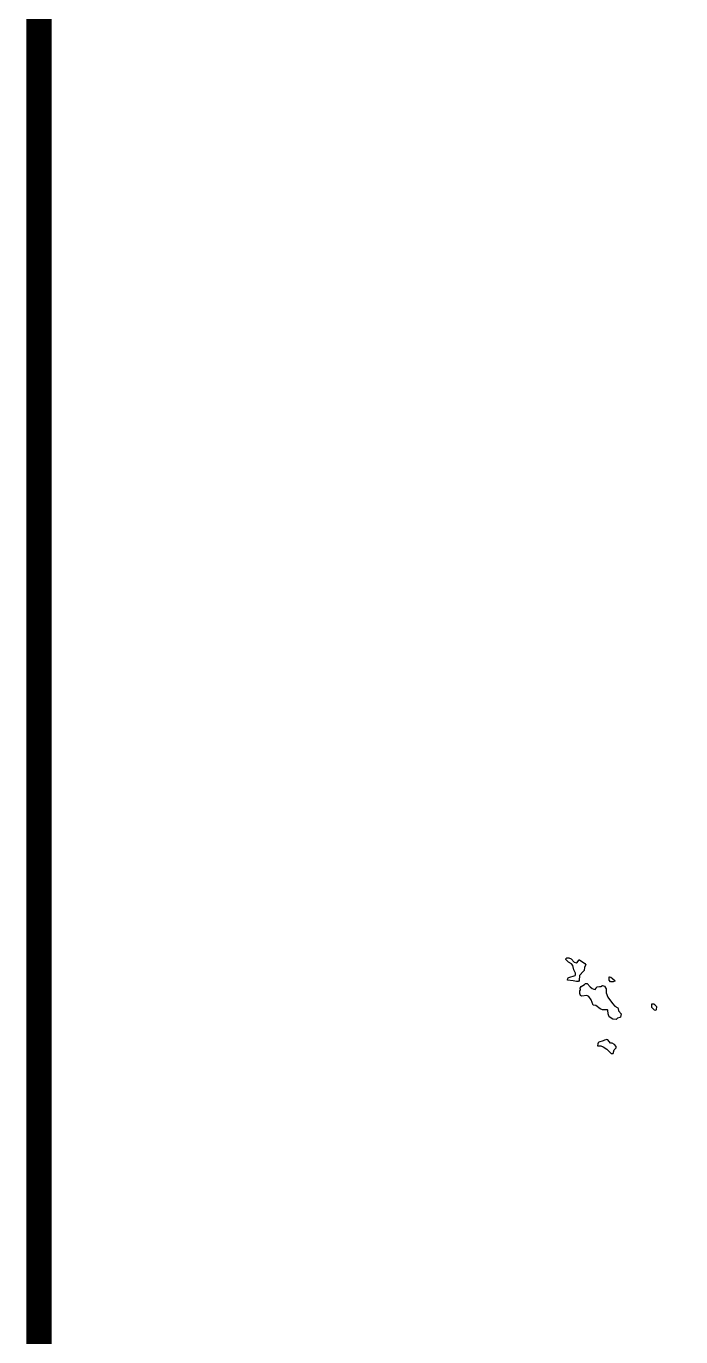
# Model space of a CAD drawing. Header units: millimetres. Extents: x -954552 to 1497340, y -301250 to 736091.
# Drawn here: x 71712 to 97527, y 66677 to 118344 of the extents above; entities that cross this region are included whole.
import ezdxf

# ---------------------------------------------------------------- set-up
doc = ezdxf.new("R2010")
doc.units = ezdxf.units.MM
doc.layers.add('2122', color=7, linetype='Continuous')

msp = doc.modelspace()

# ---------------------------------------------------------------- linework, layer by layer
at = {"const_width": 1000}
msp.add_lwpolyline([(436634, 41900), (436634, 603450), (72212, 603450), (72212, 41900)], close=True, dxfattribs=at)
at = {"layer": '2122', "color": 7}
for points in [[(93314, 81140), (93270, 81316), (93214, 81379), (93097, 81443), (92998, 81554), (92999, 81579), (93030, 81612), (93118, 81611), (93205, 81573), (93316, 81440), (93415, 81414), (93431, 81419), (93523, 81537), (93536, 81534), (93740, 81398), (93776, 81340), (93732, 81247), (93718, 81116), (93594, 81003), (93594, 80991), (93527, 80925), (93513, 80726), (93487, 80685), (93418, 80686), (93288, 80716), (93063, 80731), (93070, 80800), (93082, 80825), (93114, 80843), (93359, 80921), (93371, 80946), (93379, 81015), (93314, 81140), (93314, 81140)], [(94370, 80492), (94434, 80523), (94515, 80500), (94583, 80399), (94580, 80231), (94654, 80067), (94838, 79812), (94924, 79713), (95041, 79647), (95056, 79622), (95072, 79531), (95182, 79405), (95150, 79279), (95120, 79263), (95037, 79244), (94973, 79182), (94848, 79197), (94700, 79288), (94664, 79404), (94653, 79552), (94635, 79568), (94441, 79561), (94352, 79610), (94175, 79742), (94075, 79750), (93990, 79963), (93904, 80090), (93824, 80128), (93629, 80105), (93574, 80135), (93543, 80204), (93544, 80266), (93551, 80313), (93551, 80313), (93576, 80350), (93564, 80415), (93597, 80493), (93723, 80567), (93774, 80609), (93836, 80603), (93954, 80471), (94034, 80409), (94101, 80380), (94152, 80373), (94196, 80417), (94196, 80429), (94234, 80479), (94323, 80480), (94370, 80492), (94370, 80492)], [(94830, 80802), (94943, 80707), (94930, 80692), (94855, 80665), (94749, 80672), (94700, 80742), (94702, 80867), (94720, 80869), (94770, 80853), (94830, 80802), (94830, 80802)], [(96382, 79661), (96478, 79569), (96546, 79552), (96572, 79580), (96580, 79680), (96509, 79758), (96462, 79788), (96374, 79789), (96368, 79770), (96373, 79670), (96382, 79661), (96382, 79661)], [(94622, 78390), (94604, 78396), (94516, 78369), (94461, 78338), (94294, 78291), (94268, 78266), (94254, 78225), (94248, 78148), (94379, 78152), (94470, 78109), (94606, 78021), (94695, 77941), (94781, 77841), (94863, 77843), (94902, 77996), (94978, 78070), (94978, 78120), (94917, 78202), (94824, 78247), (94749, 78254), (94645, 78379), (94622, 78390), (94622, 78390)]]:
    msp.add_lwpolyline(points, dxfattribs=at)

doc.saveas('drawing.dxf')
